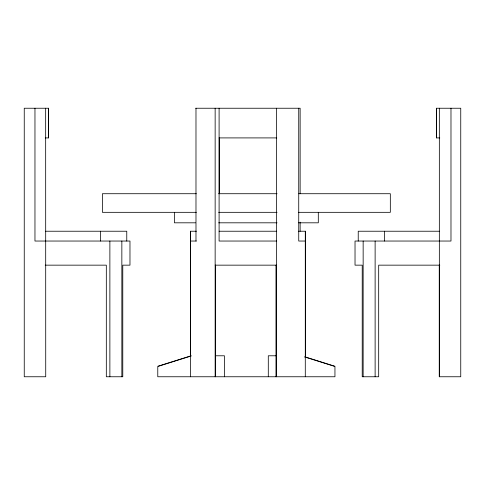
<?xml version="1.0" encoding="UTF-8"?>
<svg xmlns="http://www.w3.org/2000/svg" width="485" height="485" viewBox="0 0 485 485"><rect width="100%" height="100%" fill="white"/><g stroke="black" fill="none" stroke-linecap="round" stroke-linejoin="round"><path stroke-width="0.73" d="M191.108 355.784L157.777 366.272L157.777 376.76L334.947 376.76L334.947 366.272L305.168 356.899M158.474 366.272L191.096 356.008M195.697 108.24L300.136 108.24L300.136 193.503M45.238 137.91L48.542 137.91L48.542 108.24L24.25 108.24L24.25 376.76L45.729 376.76L45.657 108.24M219.081 137.91L276.759 137.91M439.762 137.91L436.458 137.91L436.458 108.24L460.75 108.24L460.75 376.76L439.271 376.76L439.271 265.156M196.358 193.721L102.402 193.721L102.402 212.327L196.358 212.327M218.62 193.721L277.068 193.721M298.821 193.721L390.328 193.721L390.328 212.327L298.645 212.327M218.693 212.327L277.05 212.327M195.497 222.815L174.424 222.815L174.424 212.327M218.693 222.815L277.05 222.815M298.663 222.815L318.305 222.815L318.305 212.327M45.657 231.23L126.767 231.23L126.767 241.039M196.419 231.23L190.369 231.23L190.369 376.76M219.123 231.23L276.729 231.23M298.663 231.23L305.471 231.23L305.471 357.154M439.343 231.23L358.233 231.23L358.233 241.039M190.369 241.039L196.419 241.039M276.729 241.039L219.099 241.039L219.099 108.24M305.289 241.039L298.736 241.039L298.736 108.24M45.196 265.156L106.318 265.156L106.318 376.76L122.778 376.76L122.778 265.156L129.974 265.156L129.974 241.039L34.962 241.039L34.962 108.24M215.146 265.156L276.559 265.156M439.804 265.156L378.682 265.156L378.682 376.76L362.222 376.76L362.222 265.156L355.026 265.156L355.026 241.039L450.983 241.039L450.983 108.24M215.34 355.784L224.434 355.784L224.434 376.76M275.868 355.784L268.296 355.784L268.296 376.76M304.471 356.899L334.25 366.272M439.343 108.24L439.343 376.76M436.615 108.24L436.615 137.91M384.623 231.23L384.623 241.039M375.123 241.039L375.123 376.76M363.15 241.039L363.15 376.76M305.289 231.23L305.289 376.76M300.136 222.178L300.136 231.23M276.559 108.24L276.559 376.76M275.977 265.156L275.977 376.76M219.281 137.91L219.281 193.612M215.637 265.156L215.637 376.76M215.146 108.24L215.146 376.76M195.982 108.24L195.982 241.039M190.55 231.23L190.55 356.402M121.85 241.039L121.85 376.76M109.877 241.039L109.877 376.76M100.377 231.23L100.377 241.039M48.385 108.24L48.385 137.91"/></g></svg>
